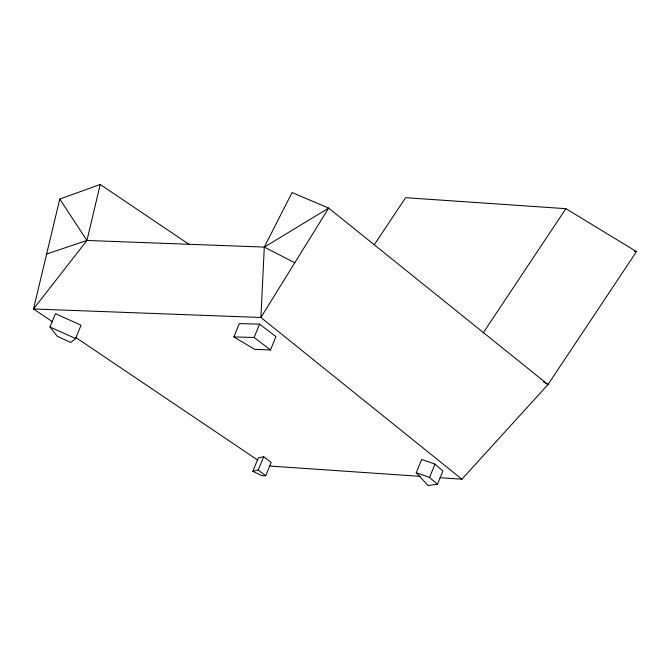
<?xml version="1.0" encoding="UTF-8"?>
<svg xmlns="http://www.w3.org/2000/svg" width="670" height="670" viewBox="0 0 670 670"><rect width="100%" height="100%" fill="white"/><g stroke="black" fill="none" stroke-linecap="round" stroke-linejoin="round"><path stroke-width="1" d="M543.521 381.841L547.993 384.563L328.66 208.102L292.061 192.55L264.298 247.104L260.89 317.488L461.906 479.209L547.993 384.563L636.5 251.585L565.89 208.672L405.61 197.692L374.371 244.625M52.528 321.793L33.5 308.971L86.941 240.455L100.215 184.476L189.577 244.709M100.215 184.476L59.772 199.074L33.5 308.971L260.89 317.488L328.66 208.102L264.298 247.104L86.941 240.455L46.632 254.022M49.974 327.002L55.409 313.686L81.053 325.21L75.618 338.534L70.802 342.471L57.293 336.323L49.974 327.002L75.618 338.534M233.864 336.926L239.307 323.602L259.558 324.146L275.94 336.633L270.504 349.958L254.734 349.363L233.864 336.926L254.123 337.471L270.504 349.958M254.123 337.471L259.558 324.146M252.841 471.286L258.277 457.962L263.678 456.706L271.166 462.417L265.73 475.742L261.602 475.583L252.841 471.286L258.235 470.03L265.73 475.742M258.235 470.03L263.678 456.706M416.246 472.769L421.681 459.444L434.972 464.126L442.912 470.968L437.477 484.293L428.08 485.524L416.246 472.769L429.537 477.442L437.477 484.293M429.537 477.442L434.972 464.126M483.171 332.957L565.89 208.672M634.423 251.443L636.5 251.585M269.29 466.01L420.257 476.353M440.039 477.71L461.906 479.209M264.298 247.104L294.775 262.791M75.877 337.538L257.514 459.963M59.772 199.074L86.941 240.455"/></g></svg>
